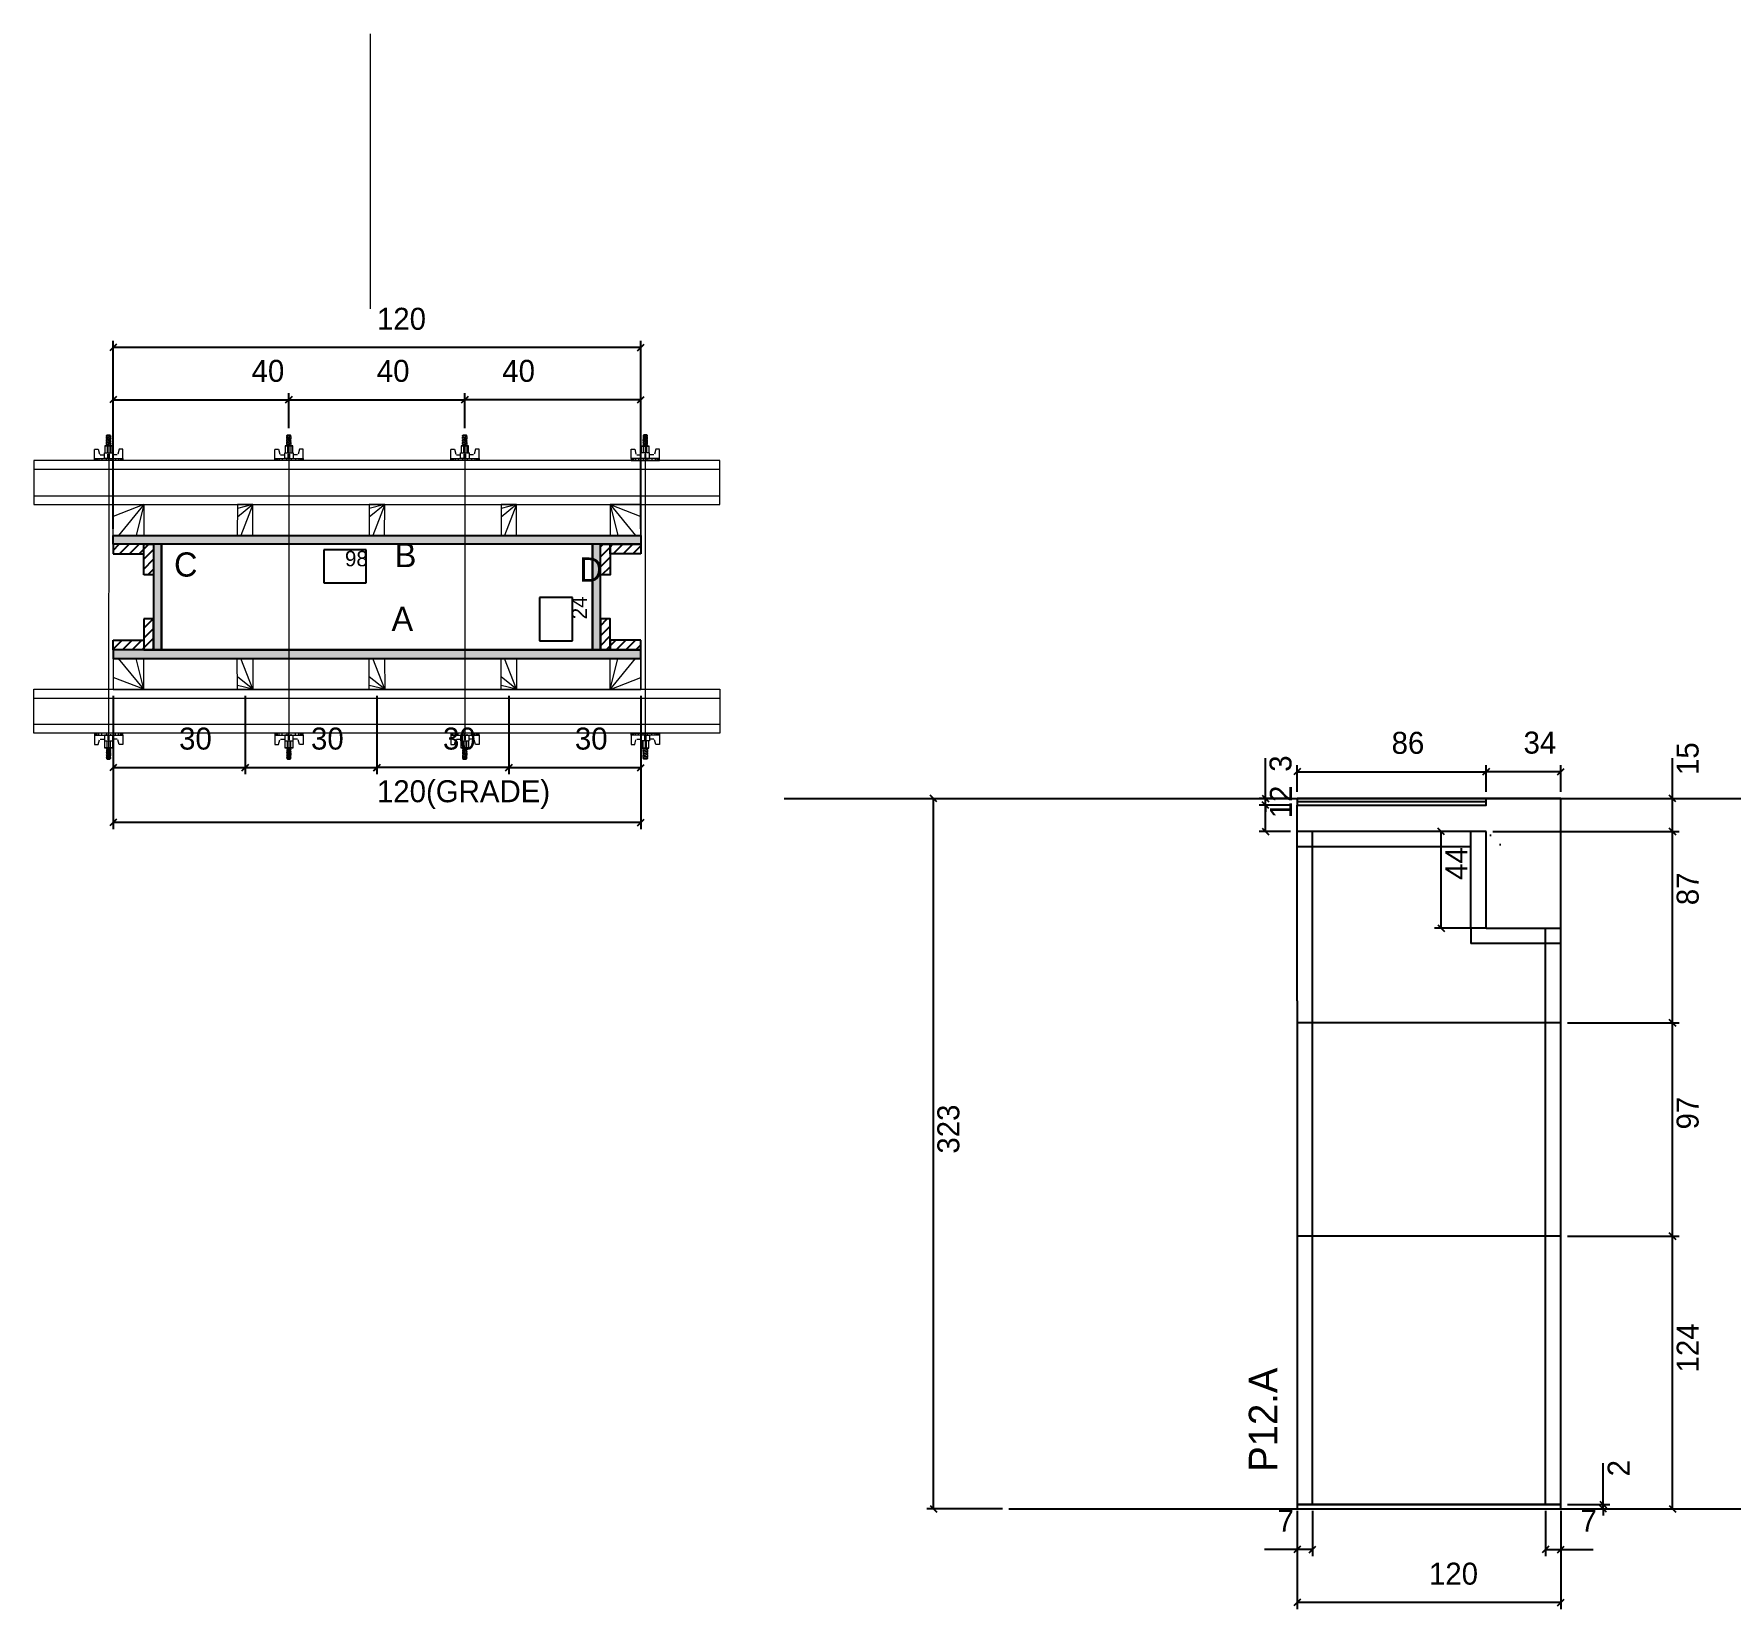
# Model space of a CAD drawing. Header units: metres. Extents: x 1863 to 3279, y 8490 to 9206.
# Drawn here: x 1863 to 2634, y 8490 to 9206 of the extents above; entities that cross this region are included whole.
import ezdxf

# ---------------------------------------------------------------- set-up
doc = ezdxf.new("R2010")
doc.units = ezdxf.units.M
for name, color, linetype in [('CHAPA', 7, 'Continuous'), ('COTA', 7, 'Continuous'), ('Hachura', 7, 'Continuous'), ('Madeira', 7, 'Continuous'), ('NIVEL 2° PAV.', 7, 'Continuous'), ('Nível', 7, 'Continuous'), ('Painéis', 7, 'Continuous'), ('Perfil Metálico', 7, 'Continuous'), ('SARR_2.2x7', 7, 'Continuous'), ('SARR_EDITAR', 7, 'Continuous'), ('SARRAFO', 7, 'Continuous'), ('Texto Seção', 7, 'Continuous'), ('TEXTO_GERAL', 7, 'Continuous')]:
    doc.layers.add(name, color=color, linetype=linetype)

msp = doc.modelspace()

# ---------------------------------------------------------------- hatches: boundary and pattern name
at = {"layer": 'COTA'}
h = msp.add_hatch(dxfattribs=at)
h.set_pattern_fill('AR-CONC')
h.paths.add_polyline_path([(2523.48, 8855.16), (2437.48, 8855.16), (2437.48, 8843.16), (2523.48, 8843.16), (2523.48, 8799.16), (2557.48, 8799.16), (2557.48, 8858.16), (2523.48, 8858.16), (2523.48, 8855.16)])
at = {"layer": 'Hachura'}
h = msp.add_hatch(color=7, dxfattribs=at)
h.dxf.hatch_style = 1
h.paths.add_polyline_path([(1899.04, 8973.82), (1899.04, 8977.82), (2139.04, 8977.82), (2139.04, 8973.82), (1899.04, 8973.82)])
h = msp.add_hatch(color=7, dxfattribs=at)
h.dxf.hatch_style = 1
h.paths.add_polyline_path([(1899.04, 8973.82), (1899.04, 8977.82), (2139.04, 8977.82), (2139.04, 8973.82), (1899.04, 8973.82)])
h = msp.add_hatch(dxfattribs=at)
h.set_pattern_fill('ANSI31')
h.paths.add_polyline_path([(1913.04, 8973.82), (1913.04, 8969.42), (1899.04, 8969.42), (1899.04, 8973.82), (1913.04, 8973.82)])
h = msp.add_hatch(dxfattribs=at)
h.set_pattern_fill('ANSI31')
h.paths.add_polyline_path([(1917.44, 8973.82), (1913.04, 8973.82), (1913.04, 8959.82), (1917.44, 8959.82), (1917.44, 8973.82)])
h = msp.add_hatch(color=7, dxfattribs=at)
h.dxf.hatch_style = 1
h.paths.add_polyline_path([(1921.04, 8973.82), (1917.44, 8973.82), (1917.44, 8925.82), (1921.04, 8925.82), (1921.04, 8973.82)])
h = msp.add_hatch(color=7, dxfattribs=at)
h.dxf.hatch_style = 1
h.paths.add_polyline_path([(1921.04, 8973.82), (1917.44, 8973.82), (1917.44, 8925.82), (1921.04, 8925.82), (1921.04, 8973.82)])
h = msp.add_hatch(color=7, dxfattribs=at)
h.dxf.hatch_style = 1
h.paths.add_polyline_path([(2120.64, 8973.82), (2117.04, 8973.82), (2117.04, 8925.82), (2120.64, 8925.82), (2120.64, 8973.82)])
h = msp.add_hatch(color=7, dxfattribs=at)
h.dxf.hatch_style = 1
h.paths.add_polyline_path([(2120.64, 8973.82), (2117.04, 8973.82), (2117.04, 8925.82), (2120.64, 8925.82), (2120.64, 8973.82)])
h = msp.add_hatch(dxfattribs=at)
h.set_pattern_fill('ANSI31')
h.paths.add_polyline_path([(2125.04, 8973.82), (2120.64, 8973.82), (2120.64, 8959.82), (2125.04, 8959.82), (2125.04, 8973.82)])
h = msp.add_hatch(dxfattribs=at)
h.set_pattern_fill('ANSI31')
h.paths.add_polyline_path([(2125.04, 8973.82), (2125.04, 8969.42), (2139.04, 8969.42), (2139.04, 8973.82), (2125.04, 8973.82)])
h = msp.add_hatch(dxfattribs=at)
h.set_pattern_fill('ANSI31')
h.paths.add_polyline_path([(1917.44, 8925.82), (1913.04, 8925.82), (1913.04, 8939.82), (1917.44, 8939.82), (1917.44, 8925.82)])
h = msp.add_hatch(dxfattribs=at)
h.set_pattern_fill('ANSI31')
h.paths.add_polyline_path([(2125.04, 8925.82), (2120.64, 8925.82), (2120.64, 8939.82), (2125.04, 8939.82), (2125.04, 8925.82)])
h = msp.add_hatch(dxfattribs=at)
h.set_pattern_fill('ANSI31')
h.paths.add_polyline_path([(1913.04, 8925.82), (1913.04, 8930.22), (1899.04, 8930.22), (1899.04, 8925.82), (1913.04, 8925.82)])
h = msp.add_hatch(color=7, dxfattribs=at)
h.dxf.hatch_style = 1
h.paths.add_polyline_path([(1899.04, 8925.82), (1899.04, 8921.82), (2139.04, 8921.82), (2139.04, 8925.82), (1899.04, 8925.82)])
h = msp.add_hatch(color=7, dxfattribs=at)
h.dxf.hatch_style = 1
h.paths.add_polyline_path([(1899.04, 8925.82), (1899.04, 8921.82), (2139.04, 8921.82), (2139.04, 8925.82), (1899.04, 8925.82)])
h = msp.add_hatch(dxfattribs=at)
h.set_pattern_fill('ANSI31')
h.paths.add_polyline_path([(2125.04, 8925.82), (2125.04, 8930.22), (2139.04, 8930.22), (2139.04, 8925.82), (2125.04, 8925.82)])

# ---------------------------------------------------------------- linework, layer by layer
at = {"layer": 'CHAPA', "color": 1, "lineweight": 25}
for points in [[(1899.04, 8973.82), (1899.04, 8977.82), (2139.04, 8977.82), (2139.04, 8973.82)], [(1899.04, 8973.82), (1899.04, 8977.82), (2139.04, 8977.82), (2139.04, 8973.82)], [(1921.04, 8973.82), (1917.44, 8973.82), (1917.44, 8925.82), (1921.04, 8925.82)], [(1921.04, 8973.82), (1917.44, 8973.82), (1917.44, 8925.82), (1921.04, 8925.82)], [(2120.64, 8973.82), (2117.04, 8973.82), (2117.04, 8925.82), (2120.64, 8925.82)], [(2120.64, 8973.82), (2117.04, 8973.82), (2117.04, 8925.82), (2120.64, 8925.82)], [(1899.04, 8925.82), (1899.04, 8921.82), (2139.04, 8921.82), (2139.04, 8925.82)], [(1899.04, 8925.82), (1899.04, 8921.82), (2139.04, 8921.82), (2139.04, 8925.82)]]:
    msp.add_lwpolyline(points, close=True, dxfattribs=at)
at = {"layer": 'COTA', "color": 0, "lineweight": 25}
for p, q in [((1900.54, 9064.73), (1897.54, 9061.73)), ((2137.54, 9061.73), (2140.54, 9064.73)), ((1900.54, 9041.05), (1897.54, 9038.05)), ((1977.47, 9038.05), (1980.47, 9041.05)), ((1980.47, 9041.05), (1977.47, 9038.05)), ((2060.47, 9041.05), (2057.47, 9038.05)), ((2057.47, 9038.05), (2060.47, 9041.05)), ((2137.54, 9038.05), (2140.54, 9041.05)), ((1900.56, 8873.7), (1897.56, 8870.7)), ((1957.56, 8870.7), (1960.56, 8873.7)), ((1960.56, 8873.7), (1957.56, 8870.7)), ((2017.53, 8870.7), (2020.53, 8873.7)), ((2020.56, 8873.7), (2017.56, 8870.7)), ((2080.56, 8873.7), (2077.56, 8870.7)), ((2077.56, 8870.7), (2080.56, 8873.7)), ((2137.56, 8870.7), (2140.56, 8873.7)), ((2438.98, 8871.87), (2435.98, 8868.87)), ((2524.98, 8871.87), (2521.98, 8868.87)), ((2521.98, 8868.87), (2524.98, 8871.87)), ((2555.98, 8868.87), (2558.98, 8871.87)), ((2421.68, 8859.66), (2424.68, 8856.66)), ((2424.68, 8853.66), (2421.68, 8856.66)), ((2424.68, 8853.66), (2421.68, 8856.66)), ((2609.7, 8856.66), (2606.7, 8859.66)), ((1900.54, 8848.76), (1897.54, 8845.76)), ((2137.54, 8845.76), (2140.54, 8848.76)), ((2421.68, 8844.66), (2424.68, 8841.66)), ((2504.53, 8841.66), (2501.53, 8844.66)), ((2609.7, 8841.66), (2606.7, 8844.66)), ((2606.7, 8844.66), (2609.7, 8841.66)), ((2501.53, 8800.66), (2504.53, 8797.66)), ((2609.7, 8754.66), (2606.7, 8757.66)), ((2606.7, 8757.66), (2609.7, 8754.66)), ((2609.7, 8657.66), (2606.7, 8660.66)), ((2606.7, 8660.66), (2609.7, 8657.66)), ((2575.24, 8538.66), (2578.24, 8535.66)), ((2578.24, 8533.66), (2575.24, 8536.66)), ((2606.7, 8536.66), (2609.7, 8533.66)), ((2438.98, 8518.15), (2435.98, 8515.15)), ((2442.98, 8515.15), (2445.98, 8518.15)), ((2551.98, 8518.15), (2548.98, 8515.15)), ((2555.98, 8515.15), (2558.98, 8518.15)), ((2438.98, 8494.05), (2435.98, 8491.05)), ((2555.98, 8491.05), (2558.98, 8494.05))]:
    msp.add_line(p, q, dxfattribs=at)
at = {"layer": 'COTA', "color": 241, "lineweight": 25}
for p, q in [((1899.04, 8980.82), (1899.04, 9066.23)), ((2139.04, 8980.82), (2139.04, 9066.23)), ((2139.04, 9063.23), (1899.04, 9063.23)), ((1899.04, 9014.82), (1899.04, 9042.55)), ((1978.97, 9026.62), (1978.97, 9042.55)), ((1978.97, 9026.62), (1978.97, 9042.55)), ((2058.97, 9026.62), (2058.97, 9042.55)), ((2058.97, 9026.62), (2058.97, 9042.55)), ((2139.04, 9014.82), (2139.04, 9042.55)), ((1899.04, 9039.55), (1978.97, 9039.55)), ((1978.97, 9039.55), (2058.97, 9039.55)), ((2139.04, 9039.55), (2058.97, 9039.55)), ((1899.04, 8904.82), (1899.04, 8844.26)), ((1899.06, 8904.81), (1899.06, 8869.2)), ((1959.06, 8904.81), (1959.06, 8869.2)), ((1959.06, 8904.81), (1959.06, 8869.2)), ((2019.03, 8904.81), (2019.03, 8869.2)), ((2019.06, 8904.81), (2019.06, 8869.2)), ((2079.06, 8904.81), (2079.06, 8869.2)), ((2079.06, 8904.81), (2079.06, 8869.2)), ((2139.04, 8904.82), (2139.04, 8844.26)), ((2139.06, 8904.81), (2139.06, 8869.2)), ((1899.06, 8872.2), (1959.06, 8872.2)), ((1959.06, 8872.2), (2019.03, 8872.2)), ((2079.06, 8872.2), (2019.06, 8872.2)), ((2079.06, 8872.2), (2139.06, 8872.2)), ((2557.48, 8858.16), (2523.48, 8858.16)), ((2557.48, 8799.16), (2557.48, 8858.16)), ((2437.48, 8843.16), (2437.48, 8855.16)), ((2139.04, 8847.26), (1899.04, 8847.26))]:
    msp.add_line(p, q, dxfattribs=at)
at = {"layer": 'COTA', "color": 180, "lineweight": 25}
for p, q in [((2014.16, 8971.28), (1994.82, 8971.28)), ((1994.82, 8971.28), (1994.82, 8956.28)), ((2014.16, 8956.28), (2014.16, 8971.28)), ((1994.82, 8956.28), (2014.16, 8956.28)), ((2108.04, 8949.51), (2093.04, 8949.51)), ((2093.04, 8949.51), (2093.04, 8929.84)), ((2108.04, 8929.84), (2108.04, 8949.51)), ((2093.04, 8929.84), (2108.04, 8929.84))]:
    msp.add_line(p, q, dxfattribs=at)
at = {"layer": 'COTA', "color": 4, "lineweight": 25}
for p, q in [((2423.18, 8858.16), (2423.18, 8876.49)), ((2437.48, 8861.16), (2437.48, 8873.37)), ((2523.48, 8861.16), (2523.48, 8873.37)), ((2523.48, 8861.16), (2523.48, 8873.37)), ((2557.48, 8861.16), (2557.48, 8873.37)), ((2608.2, 8858.16), (2608.2, 8876.53)), ((2437.48, 8870.37), (2523.48, 8870.37)), ((2557.48, 8870.37), (2523.48, 8870.37)), ((2434.48, 8858.16), (2420.18, 8858.16)), ((2423.18, 8855.16), (2423.18, 8858.16)), ((2560.48, 8858.16), (2611.2, 8858.16)), ((2608.2, 8843.16), (2608.2, 8858.16)), ((2434.48, 8855.16), (2420.18, 8855.16)), ((2434.48, 8855.16), (2420.18, 8855.16)), ((2423.18, 8843.16), (2423.18, 8855.16)), ((2423.18, 8855.16), (2423.18, 8852.16)), ((2434.48, 8843.16), (2420.18, 8843.16)), ((2520.48, 8843.16), (2500.03, 8843.16)), ((2503.03, 8799.16), (2503.03, 8843.16)), ((2526.48, 8843.16), (2611.2, 8843.16)), ((2526.48, 8843.16), (2611.2, 8843.16)), ((2608.2, 8756.16), (2608.2, 8843.16)), ((2520.48, 8799.16), (2500.03, 8799.16)), ((2560.48, 8756.16), (2611.2, 8756.16)), ((2560.48, 8756.16), (2611.2, 8756.16)), ((2608.2, 8659.16), (2608.2, 8756.16)), ((2560.48, 8659.16), (2611.2, 8659.16)), ((2560.48, 8659.16), (2611.2, 8659.16)), ((2608.2, 8535.16), (2608.2, 8659.16)), ((2576.74, 8537.16), (2576.74, 8555.96)), ((2437.48, 8534.16), (2437.48, 8489.55)), ((2437.48, 8532.16), (2437.48, 8513.65)), ((2444.48, 8534.16), (2444.48, 8513.65)), ((2550.48, 8534.16), (2550.48, 8513.65)), ((2557.48, 8534.16), (2557.48, 8489.55)), ((2557.48, 8532.16), (2557.48, 8513.65)), ((2560.48, 8537.16), (2579.74, 8537.16)), ((2560.48, 8535.16), (2579.74, 8535.16)), ((2560.48, 8535.16), (2611.2, 8535.16)), ((2576.74, 8535.16), (2576.74, 8537.16)), ((2576.74, 8535.16), (2576.74, 8532.16)), ((2437.48, 8516.65), (2422.75, 8516.65)), ((2444.48, 8516.65), (2437.48, 8516.65)), ((2550.48, 8516.65), (2557.48, 8516.65)), ((2557.48, 8516.65), (2572.21, 8516.65)), ((2557.48, 8492.55), (2437.48, 8492.55))]:
    msp.add_line(p, q, dxfattribs=at)
at = {"layer": 'Hachura', "color": 0, "lineweight": 9}
for p, q in [((1898.72, 9018.53), (1895.36, 9018.53)), ((1895.36, 9018.53), (1895.36, 9015.31)), ((1898.72, 9018.46), (1895.36, 9018.46)), ((1898.04, 9021.58), (1895.9, 9022.65)), ((1898.04, 9020.42), (1895.9, 9021.49)), ((1898.04, 9019.26), (1895.9, 9020.33)), ((1897.17, 9018.53), (1895.9, 9019.17)), ((1895.94, 9022.89), (1898.1, 9021.81)), ((1895.94, 9021.73), (1898.1, 9020.65)), ((1895.94, 9020.57), (1898.1, 9019.48)), ((1896.01, 9023.3), (1896.33, 9023.62)), ((1896.01, 9022.98), (1896.01, 9023.3)), ((1897.94, 9023.3), (1896.01, 9023.3)), ((1896.01, 9022.98), (1897.94, 9022.01)), ((1896.01, 9022.98), (1897.94, 9022.01)), ((1896.01, 9021.82), (1896.01, 9022.47)), ((1897.94, 9021.5), (1896.01, 9022.47)), ((1896.01, 9021.82), (1897.94, 9020.85)), ((1896.01, 9020.66), (1896.01, 9021.3)), ((1897.94, 9020.34), (1896.01, 9021.3)), ((1896.01, 9021.09), (1896.01, 9021.3)), ((1896.01, 9020.66), (1897.94, 9019.69)), ((1896.01, 9019.5), (1896.01, 9020.14)), ((1897.94, 9019.18), (1896.01, 9020.14)), ((1896.01, 9019.5), (1897.94, 9018.53)), ((1896.91, 9018.53), (1896.01, 9018.98)), ((1896.01, 9018.53), (1896.01, 9018.98)), ((1896.33, 9023.62), (1897.62, 9023.62)), ((1896.4, 9018.53), (1896.4, 9015.31)), ((1897.94, 9022.66), (1896.65, 9023.3)), ((1898.04, 9022.74), (1896.91, 9023.3)), ((1897.43, 9023.3), (1898.1, 9022.97)), ((1897.94, 9023.3), (1897.62, 9023.62)), ((1897.69, 9023.3), (1897.94, 9023.18)), ((1897.94, 9022.66), (1897.94, 9022.01)), ((1897.94, 9020.85), (1897.94, 9021.5)), ((1897.94, 9020.13), (1897.94, 9020.34)), ((1897.94, 9020.13), (1897.94, 9019.69)), ((1897.94, 9019.18), (1897.94, 9018.53)), ((1897.94, 9018.53), (1897.94, 9015.31)), ((1898.72, 9015.31), (1898.72, 9018.53)), ((1980.72, 9018.53), (1977.36, 9018.53)), ((1977.36, 9018.53), (1977.36, 9015.31)), ((1980.72, 9018.46), (1977.36, 9018.46)), ((1980.04, 9021.58), (1977.9, 9022.65)), ((1980.04, 9020.42), (1977.9, 9021.49)), ((1980.04, 9019.26), (1977.9, 9020.33)), ((1979.17, 9018.53), (1977.9, 9019.17)), ((1977.94, 9022.89), (1980.1, 9021.81)), ((1977.94, 9021.73), (1980.1, 9020.65)), ((1977.94, 9020.57), (1980.1, 9019.48)), ((1978.01, 9023.3), (1978.33, 9023.62)), ((1978.01, 9022.98), (1978.01, 9023.3)), ((1979.94, 9023.3), (1978.01, 9023.3)), ((1978.01, 9022.98), (1979.94, 9022.01)), ((1978.01, 9022.98), (1979.94, 9022.01)), ((1978.01, 9021.82), (1978.01, 9022.47)), ((1979.94, 9021.5), (1978.01, 9022.47)), ((1978.01, 9021.82), (1979.94, 9020.85)), ((1978.01, 9020.66), (1978.01, 9021.3)), ((1979.94, 9020.34), (1978.01, 9021.3)), ((1978.01, 9021.09), (1978.01, 9021.3)), ((1978.01, 9020.66), (1979.94, 9019.69)), ((1978.01, 9019.5), (1978.01, 9020.14)), ((1979.94, 9019.18), (1978.01, 9020.14)), ((1978.01, 9019.5), (1979.94, 9018.53)), ((1978.91, 9018.53), (1978.01, 9018.98)), ((1978.01, 9018.53), (1978.01, 9018.98)), ((1978.33, 9023.62), (1979.62, 9023.62)), ((1978.4, 9018.53), (1978.4, 9015.31)), ((1979.94, 9022.66), (1978.65, 9023.3)), ((1980.04, 9022.74), (1978.91, 9023.3)), ((1979.43, 9023.3), (1980.1, 9022.97)), ((1979.94, 9023.3), (1979.62, 9023.62)), ((1979.69, 9023.3), (1979.94, 9023.18)), ((1979.94, 9022.66), (1979.94, 9022.01)), ((1979.94, 9020.85), (1979.94, 9021.5)), ((1979.94, 9020.13), (1979.94, 9020.34)), ((1979.94, 9020.13), (1979.94, 9019.69)), ((1979.94, 9019.18), (1979.94, 9018.53)), ((1979.94, 9018.53), (1979.94, 9015.31)), ((1980.72, 9015.31), (1980.72, 9018.53)), ((2060.72, 9018.53), (2057.36, 9018.53)), ((2057.36, 9018.53), (2057.36, 9015.31)), ((2060.72, 9018.46), (2057.36, 9018.46)), ((2060.04, 9021.58), (2057.9, 9022.65)), ((2060.04, 9020.42), (2057.9, 9021.49)), ((2060.04, 9019.26), (2057.9, 9020.33)), ((2059.17, 9018.53), (2057.9, 9019.17)), ((2057.94, 9022.89), (2060.1, 9021.81)), ((2057.94, 9021.73), (2060.1, 9020.65)), ((2057.94, 9020.57), (2060.1, 9019.48)), ((2058.01, 9023.3), (2058.33, 9023.62)), ((2058.01, 9022.98), (2058.01, 9023.3)), ((2059.94, 9023.3), (2058.01, 9023.3)), ((2058.01, 9022.98), (2059.94, 9022.01)), ((2058.01, 9022.98), (2059.94, 9022.01)), ((2058.01, 9021.82), (2058.01, 9022.47)), ((2059.94, 9021.5), (2058.01, 9022.47)), ((2058.01, 9021.82), (2059.94, 9020.85)), ((2058.01, 9020.66), (2058.01, 9021.3)), ((2059.94, 9020.34), (2058.01, 9021.3)), ((2058.01, 9021.09), (2058.01, 9021.3)), ((2058.01, 9020.66), (2059.94, 9019.69)), ((2058.01, 9019.5), (2058.01, 9020.14)), ((2059.94, 9019.18), (2058.01, 9020.14)), ((2058.01, 9019.5), (2059.94, 9018.53)), ((2058.91, 9018.53), (2058.01, 9018.98)), ((2058.01, 9018.53), (2058.01, 9018.98)), ((2058.33, 9023.62), (2059.62, 9023.62)), ((2058.4, 9018.53), (2058.4, 9015.31)), ((2059.94, 9022.66), (2058.65, 9023.3)), ((2060.04, 9022.74), (2058.91, 9023.3)), ((2059.43, 9023.3), (2060.1, 9022.97)), ((2059.94, 9023.3), (2059.62, 9023.62)), ((2059.69, 9023.3), (2059.94, 9023.18)), ((2059.94, 9022.66), (2059.94, 9022.01)), ((2059.94, 9020.85), (2059.94, 9021.5)), ((2059.94, 9020.13), (2059.94, 9020.34)), ((2059.94, 9020.13), (2059.94, 9019.69)), ((2059.94, 9019.18), (2059.94, 9018.53)), ((2059.94, 9018.53), (2059.94, 9015.31)), ((2060.72, 9015.31), (2060.72, 9018.53)), ((2139.37, 9018.53), (2142.72, 9018.53)), ((2139.37, 9015.31), (2139.37, 9018.53)), ((2139.37, 9018.46), (2142.72, 9018.46)), ((2140.66, 9023.3), (2139.98, 9022.97)), ((2142.15, 9022.89), (2139.98, 9021.81)), ((2142.15, 9021.73), (2139.98, 9020.65)), ((2142.15, 9020.57), (2139.98, 9019.48)), ((2140.04, 9022.74), (2141.17, 9023.3)), ((2140.04, 9021.58), (2142.18, 9022.65)), ((2140.04, 9020.42), (2142.18, 9021.49)), ((2140.04, 9019.26), (2142.18, 9020.33)), ((2140.14, 9023.3), (2140.47, 9023.62)), ((2140.4, 9023.3), (2140.14, 9023.18)), ((2140.14, 9022.66), (2141.43, 9023.3)), ((2140.14, 9023.3), (2142.08, 9023.3)), ((2142.08, 9022.98), (2140.14, 9022.01)), ((2142.08, 9022.98), (2140.14, 9022.01)), ((2140.14, 9022.66), (2140.14, 9022.01)), ((2140.14, 9021.5), (2142.08, 9022.47)), ((2142.08, 9021.82), (2140.14, 9020.85)), ((2140.14, 9020.85), (2140.14, 9021.5)), ((2140.14, 9020.34), (2142.08, 9021.3)), ((2142.08, 9020.66), (2140.14, 9019.69)), ((2140.14, 9020.13), (2140.14, 9020.34)), ((2140.14, 9019.18), (2142.08, 9020.14)), ((2140.14, 9020.13), (2140.14, 9019.69)), ((2142.08, 9019.5), (2140.14, 9018.53)), ((2140.14, 9019.18), (2140.14, 9018.53)), ((2140.14, 9018.53), (2140.14, 9015.31)), ((2141.76, 9023.62), (2140.47, 9023.62)), ((2140.92, 9018.53), (2142.18, 9019.17)), ((2141.17, 9018.53), (2142.08, 9018.98)), ((2141.69, 9018.53), (2141.69, 9015.31)), ((2142.08, 9023.3), (2141.76, 9023.62)), ((2142.08, 9022.98), (2142.08, 9023.3)), ((2142.08, 9021.82), (2142.08, 9022.47)), ((2142.08, 9020.66), (2142.08, 9021.3)), ((2142.08, 9021.09), (2142.08, 9021.3)), ((2142.08, 9019.5), (2142.08, 9020.14)), ((2142.08, 9018.53), (2142.08, 9018.98)), ((2142.72, 9018.53), (2142.72, 9015.31)), ((1890.59, 9016.98), (1892.27, 9016.98)), ((1890.59, 9011.82), (1890.59, 9016.96)), ((1890.59, 9012.73), (1903.49, 9012.73)), ((1890.59, 9012.73), (1895.75, 9012.73)), ((1903.49, 9011.82), (1890.59, 9011.82)), ((1890.73, 9012.75), (1890.73, 9011.82)), ((1890.94, 9012.75), (1890.94, 9011.82)), ((1891.28, 9012.75), (1891.28, 9011.82)), ((1891.74, 9012.75), (1891.74, 9011.82)), ((1892.27, 9016.98), (1892.85, 9014.77)), ((1892.59, 9012.75), (1892.59, 9011.82)), ((1893.16, 9014.53), (1895.11, 9014.53)), ((1894, 9012.75), (1894, 9011.82)), ((1902.54, 9011.82), (1894.72, 9011.82)), ((1895.11, 9015.31), (1898.97, 9015.31)), ((1895.11, 9012.73), (1895.11, 9015.31)), ((1897.04, 9012.73), (1895.11, 9012.73)), ((1895.75, 9012.73), (1896.4, 9012.73)), ((1896.08, 9012.41), (1896.08, 9012.62)), ((1896.08, 9011.97), (1896.08, 9012.41)), ((1896.73, 9012.73), (1896.73, 9014.73)), ((1897.03, 9012.73), (1897.03, 9011.82)), ((1897.24, 9014.73), (1897.24, 9012.73)), ((1898.02, 9012.6), (1898.02, 9012.17)), ((1898.97, 9015.31), (1898.72, 9015.31)), ((1898.97, 9015.31), (1898.72, 9015.31)), ((1898.97, 9015.31), (1898.97, 9012.73)), ((1900.92, 9014.53), (1898.97, 9014.53)), ((1900.07, 9012.75), (1900.07, 9011.82)), ((1901.81, 9016.98), (1901.23, 9014.77)), ((1901.5, 9012.75), (1901.5, 9011.82)), ((1903.49, 9016.98), (1901.81, 9016.98)), ((1902.34, 9012.75), (1902.34, 9011.82)), ((1902.8, 9012.75), (1902.8, 9011.82)), ((1903.14, 9012.75), (1903.14, 9011.82)), ((1903.35, 9012.75), (1903.35, 9011.82)), ((1903.49, 9012.73), (1903.49, 9016.98)), ((1903.49, 9012.73), (1903.49, 9011.82)), ((1972.59, 9016.98), (1974.27, 9016.98)), ((1972.59, 9011.82), (1972.59, 9016.96)), ((1972.59, 9012.73), (1985.49, 9012.73)), ((1972.59, 9012.73), (1977.75, 9012.73)), ((1985.49, 9011.82), (1972.59, 9011.82)), ((1972.73, 9012.75), (1972.73, 9011.82)), ((1972.94, 9012.75), (1972.94, 9011.82)), ((1973.28, 9012.75), (1973.28, 9011.82)), ((1973.74, 9012.75), (1973.74, 9011.82)), ((1974.27, 9016.98), (1974.85, 9014.77)), ((1974.59, 9012.75), (1974.59, 9011.82)), ((1975.16, 9014.53), (1977.11, 9014.53)), ((1976, 9012.75), (1976, 9011.82)), ((1984.54, 9011.82), (1976.72, 9011.82)), ((1977.11, 9015.31), (1980.98, 9015.31)), ((1977.11, 9012.73), (1977.11, 9015.31)), ((1979.04, 9012.73), (1977.11, 9012.73)), ((1977.75, 9012.73), (1978.4, 9012.73)), ((1978.08, 9012.41), (1978.08, 9012.62)), ((1978.08, 9011.97), (1978.08, 9012.41)), ((1978.73, 9012.73), (1978.73, 9014.73)), ((1979.03, 9012.73), (1979.03, 9011.82)), ((1979.24, 9014.73), (1979.24, 9012.73)), ((1980.02, 9012.6), (1980.02, 9012.17)), ((1980.98, 9015.31), (1980.72, 9015.31)), ((1980.98, 9015.31), (1980.72, 9015.31)), ((1982.92, 9014.53), (1980.97, 9014.53)), ((1980.98, 9015.31), (1980.98, 9012.73)), ((1982.07, 9012.75), (1982.07, 9011.82)), ((1983.81, 9016.98), (1983.23, 9014.77)), ((1983.5, 9012.75), (1983.5, 9011.82)), ((1985.49, 9016.98), (1983.81, 9016.98)), ((1984.34, 9012.75), (1984.34, 9011.82)), ((1984.8, 9012.75), (1984.8, 9011.82)), ((1985.14, 9012.75), (1985.14, 9011.82)), ((1985.35, 9012.75), (1985.35, 9011.82)), ((1985.49, 9012.73), (1985.49, 9016.98)), ((1985.49, 9012.73), (1985.49, 9011.82)), ((2052.59, 9016.98), (2054.27, 9016.98)), ((2052.59, 9011.82), (2052.59, 9016.96)), ((2052.59, 9012.73), (2065.49, 9012.73)), ((2052.59, 9012.73), (2057.75, 9012.73)), ((2065.49, 9011.82), (2052.59, 9011.82)), ((2052.73, 9012.75), (2052.73, 9011.82)), ((2052.94, 9012.75), (2052.94, 9011.82)), ((2053.28, 9012.75), (2053.28, 9011.82)), ((2053.74, 9012.75), (2053.74, 9011.82)), ((2054.27, 9016.98), (2054.85, 9014.77)), ((2054.59, 9012.75), (2054.59, 9011.82)), ((2055.16, 9014.53), (2057.11, 9014.53)), ((2056, 9012.75), (2056, 9011.82)), ((2064.54, 9011.82), (2056.72, 9011.82)), ((2057.11, 9015.31), (2060.98, 9015.31)), ((2057.11, 9012.73), (2057.11, 9015.31)), ((2059.04, 9012.73), (2057.11, 9012.73)), ((2057.75, 9012.73), (2058.4, 9012.73)), ((2058.08, 9012.41), (2058.08, 9012.62)), ((2058.08, 9011.97), (2058.08, 9012.41)), ((2058.73, 9012.73), (2058.73, 9014.73)), ((2059.03, 9012.73), (2059.03, 9011.82)), ((2059.24, 9014.73), (2059.24, 9012.73)), ((2060.02, 9012.6), (2060.02, 9012.17)), ((2060.98, 9015.31), (2060.72, 9015.31)), ((2060.98, 9015.31), (2060.72, 9015.31)), ((2062.92, 9014.53), (2060.97, 9014.53)), ((2060.98, 9015.31), (2060.98, 9012.73)), ((2062.07, 9012.75), (2062.07, 9011.82)), ((2063.81, 9016.98), (2063.23, 9014.77)), ((2063.5, 9012.75), (2063.5, 9011.82)), ((2065.49, 9016.98), (2063.81, 9016.98)), ((2064.34, 9012.75), (2064.34, 9011.82)), ((2064.8, 9012.75), (2064.8, 9011.82)), ((2065.14, 9012.75), (2065.14, 9011.82)), ((2065.35, 9012.75), (2065.35, 9011.82)), ((2065.49, 9012.73), (2065.49, 9016.98)), ((2065.49, 9012.73), (2065.49, 9011.82)), ((2134.59, 9012.73), (2134.59, 9016.98)), ((2134.59, 9016.98), (2136.27, 9016.98)), ((2147.49, 9012.73), (2134.59, 9012.73)), ((2134.59, 9012.73), (2134.59, 9011.82)), ((2134.59, 9011.82), (2147.49, 9011.82)), ((2134.73, 9012.75), (2134.73, 9011.82)), ((2134.94, 9012.75), (2134.94, 9011.82)), ((2135.28, 9012.75), (2135.28, 9011.82)), ((2135.55, 9011.82), (2143.36, 9011.82)), ((2135.74, 9012.75), (2135.74, 9011.82)), ((2136.27, 9016.98), (2136.85, 9014.77)), ((2136.59, 9012.75), (2136.59, 9011.82)), ((2137.17, 9014.53), (2139.11, 9014.53)), ((2138.02, 9012.75), (2138.02, 9011.82)), ((2142.98, 9015.31), (2139.11, 9015.31)), ((2139.11, 9015.31), (2139.11, 9012.73)), ((2139.11, 9015.31), (2139.37, 9015.31)), ((2139.11, 9015.31), (2139.37, 9015.31)), ((2140.07, 9012.6), (2140.07, 9012.17)), ((2140.84, 9014.73), (2140.84, 9012.73)), ((2141.04, 9012.73), (2142.98, 9012.73)), ((2141.05, 9012.73), (2141.05, 9011.82)), ((2141.36, 9012.73), (2141.36, 9014.73)), ((2142.33, 9012.73), (2141.69, 9012.73)), ((2142, 9012.41), (2142, 9012.62)), ((2142, 9011.97), (2142, 9012.41)), ((2147.49, 9012.73), (2142.33, 9012.73)), ((2142.98, 9012.73), (2142.98, 9015.31)), ((2144.92, 9014.53), (2142.98, 9014.53)), ((2144.08, 9012.75), (2144.08, 9011.82)), ((2145.82, 9016.98), (2145.23, 9014.77)), ((2145.5, 9012.75), (2145.5, 9011.82)), ((2147.49, 9016.98), (2145.82, 9016.98)), ((2146.34, 9012.75), (2146.34, 9011.82)), ((2146.8, 9012.75), (2146.8, 9011.82)), ((2147.14, 9012.75), (2147.14, 9011.82)), ((2147.35, 9012.75), (2147.35, 9011.82)), ((2147.49, 9011.82), (2147.49, 9016.96)), ((1903.49, 8887.82), (1890.59, 8887.82)), ((1890.59, 8887.82), (1890.59, 8882.69)), ((1890.59, 8886.92), (1903.49, 8886.92)), ((1890.59, 8886.92), (1895.75, 8886.92)), ((1890.73, 8886.9), (1890.73, 8887.83)), ((1890.94, 8886.9), (1890.94, 8887.83)), ((1891.28, 8886.9), (1891.28, 8887.83)), ((1891.74, 8886.9), (1891.74, 8887.83)), ((1892.59, 8886.9), (1892.59, 8887.83)), ((1894, 8886.9), (1894, 8887.83)), ((1902.54, 8887.82), (1894.72, 8887.82)), ((1897.04, 8886.92), (1895.11, 8886.92)), ((1895.11, 8886.92), (1895.11, 8884.34)), ((1895.75, 8886.92), (1896.4, 8886.92)), ((1896.08, 8887.67), (1896.08, 8887.24)), ((1896.08, 8887.24), (1896.08, 8887.03)), ((1896.73, 8886.92), (1896.73, 8884.92)), ((1897.04, 8886.92), (1897.04, 8887.82)), ((1897.24, 8884.92), (1897.24, 8886.92)), ((1898.02, 8887.05), (1898.02, 8887.48)), ((1898.98, 8884.34), (1898.98, 8886.92)), ((1900.07, 8886.9), (1900.07, 8887.82)), ((1901.5, 8886.9), (1901.5, 8887.83)), ((1902.34, 8886.9), (1902.34, 8887.83)), ((1902.8, 8886.9), (1902.8, 8887.83)), ((1903.14, 8886.9), (1903.14, 8887.83)), ((1903.35, 8886.9), (1903.35, 8887.83)), ((1903.49, 8886.92), (1903.49, 8887.82)), ((1903.49, 8886.92), (1903.49, 8882.67)), ((1972.59, 8886.92), (1985.49, 8886.92)), ((1972.59, 8886.92), (1977.75, 8886.92)), ((1985.49, 8887.82), (1972.6, 8887.82)), ((1972.6, 8887.82), (1972.6, 8882.69)), ((1972.73, 8886.9), (1972.73, 8887.83)), ((1972.94, 8886.9), (1972.94, 8887.83)), ((1973.28, 8886.9), (1973.28, 8887.83)), ((1973.74, 8886.9), (1973.74, 8887.83)), ((1974.59, 8886.9), (1974.59, 8887.83)), ((1976, 8886.9), (1976, 8887.83)), ((1984.54, 8887.82), (1976.72, 8887.82)), ((1979.04, 8886.92), (1977.11, 8886.92)), ((1977.11, 8886.92), (1977.11, 8884.34)), ((1977.75, 8886.92), (1978.4, 8886.92)), ((1978.08, 8887.67), (1978.08, 8887.24)), ((1978.08, 8887.24), (1978.08, 8887.03)), ((1978.73, 8886.92), (1978.73, 8884.92)), ((1979.04, 8886.92), (1979.04, 8887.82)), ((1979.24, 8884.92), (1979.24, 8886.92)), ((1980.02, 8887.05), (1980.02, 8887.48)), ((1980.98, 8884.34), (1980.98, 8886.92)), ((1982.07, 8886.9), (1982.07, 8887.82)), ((1983.5, 8886.9), (1983.5, 8887.83)), ((1984.34, 8886.9), (1984.34, 8887.83)), ((1984.81, 8886.9), (1984.81, 8887.83)), ((1985.14, 8886.9), (1985.14, 8887.83)), ((1985.35, 8886.9), (1985.35, 8887.83)), ((1985.49, 8886.92), (1985.49, 8887.82)), ((1985.49, 8886.92), (1985.49, 8882.67)), ((2052.59, 8886.92), (2065.49, 8886.92)), ((2052.59, 8886.92), (2057.75, 8886.92)), ((2065.49, 8887.82), (2052.6, 8887.82)), ((2052.6, 8887.82), (2052.6, 8882.69)), ((2052.73, 8886.9), (2052.73, 8887.83)), ((2052.94, 8886.9), (2052.94, 8887.83)), ((2053.28, 8886.9), (2053.28, 8887.83)), ((2053.74, 8886.9), (2053.74, 8887.83)), ((2054.59, 8886.9), (2054.59, 8887.83)), ((2056, 8886.9), (2056, 8887.83)), ((2064.54, 8887.82), (2056.72, 8887.82)), ((2059.04, 8886.92), (2057.11, 8886.92)), ((2057.11, 8886.92), (2057.11, 8884.34)), ((2057.75, 8886.92), (2058.4, 8886.92)), ((2058.08, 8887.67), (2058.08, 8887.24)), ((2058.08, 8887.24), (2058.08, 8887.03)), ((2058.73, 8886.92), (2058.73, 8884.92)), ((2059.04, 8886.92), (2059.04, 8887.82)), ((2059.24, 8884.92), (2059.24, 8886.92)), ((2060.02, 8887.05), (2060.02, 8887.48)), ((2060.98, 8884.34), (2060.98, 8886.92)), ((2062.07, 8886.9), (2062.07, 8887.82)), ((2063.5, 8886.9), (2063.5, 8887.83)), ((2064.34, 8886.9), (2064.34, 8887.83)), ((2064.81, 8886.9), (2064.81, 8887.83)), ((2065.14, 8886.9), (2065.14, 8887.83)), ((2065.35, 8886.9), (2065.35, 8887.83)), ((2065.49, 8886.92), (2065.49, 8887.82)), ((2065.49, 8886.92), (2065.49, 8882.67)), ((2134.59, 8887.82), (2147.49, 8887.82)), ((2134.59, 8886.92), (2134.59, 8887.82)), ((2147.49, 8886.92), (2134.59, 8886.92)), ((2134.59, 8886.92), (2134.59, 8882.67)), ((2134.73, 8886.9), (2134.73, 8887.83)), ((2134.94, 8886.9), (2134.94, 8887.83)), ((2135.28, 8886.9), (2135.28, 8887.83)), ((2135.55, 8887.82), (2143.36, 8887.82)), ((2135.74, 8886.9), (2135.74, 8887.83)), ((2136.59, 8886.9), (2136.59, 8887.83)), ((2138.02, 8886.9), (2138.02, 8887.82)), ((2139.11, 8884.34), (2139.11, 8886.92)), ((2140.07, 8887.05), (2140.07, 8887.48)), ((2140.84, 8884.92), (2140.84, 8886.92)), ((2141.04, 8886.92), (2142.98, 8886.92)), ((2141.05, 8886.92), (2141.05, 8887.82)), ((2141.36, 8886.92), (2141.36, 8884.92)), ((2142.33, 8886.92), (2141.69, 8886.92)), ((2142, 8887.67), (2142, 8887.24)), ((2142, 8887.24), (2142, 8887.03)), ((2147.49, 8886.92), (2142.33, 8886.92)), ((2142.98, 8886.92), (2142.98, 8884.34)), ((2144.08, 8886.9), (2144.08, 8887.83)), ((2145.5, 8886.9), (2145.5, 8887.83)), ((2146.34, 8886.9), (2146.34, 8887.83)), ((2146.8, 8886.9), (2146.8, 8887.83)), ((2147.14, 8886.9), (2147.14, 8887.83)), ((2147.35, 8886.9), (2147.35, 8887.83)), ((2147.49, 8887.82), (2147.49, 8882.69)), ((1890.59, 8882.67), (1892.27, 8882.67)), ((1892.27, 8882.67), (1892.85, 8884.88)), ((1893.16, 8885.12), (1895.11, 8885.12)), ((1895.11, 8884.34), (1898.98, 8884.34)), ((1895.36, 8881.12), (1895.36, 8884.34)), ((1898.72, 8881.19), (1895.36, 8881.19)), ((1898.72, 8881.12), (1895.36, 8881.12)), ((1897.17, 8881.12), (1895.9, 8880.48)), ((1898.04, 8880.39), (1895.9, 8879.32)), ((1898.04, 8879.23), (1895.9, 8878.16)), ((1895.94, 8879.08), (1898.1, 8880.16)), ((1895.94, 8877.92), (1898.1, 8879)), ((1896.01, 8880.15), (1897.94, 8881.12)), ((1896.91, 8881.12), (1896.01, 8880.67)), ((1896.01, 8881.12), (1896.01, 8880.67)), ((1897.94, 8880.47), (1896.01, 8879.51)), ((1896.01, 8880.15), (1896.01, 8879.51)), ((1896.01, 8878.99), (1897.94, 8879.96)), ((1897.94, 8879.31), (1896.01, 8878.34)), ((1896.01, 8878.99), (1896.01, 8878.34)), ((1896.01, 8877.83), (1897.94, 8878.8)), ((1896.01, 8878.56), (1896.01, 8878.34)), ((1896.4, 8881.12), (1896.4, 8884.34)), ((1897.94, 8881.12), (1897.94, 8884.34)), ((1897.94, 8880.47), (1897.94, 8881.12)), ((1897.94, 8879.52), (1897.94, 8879.96)), ((1897.94, 8879.52), (1897.94, 8879.31)), ((1897.94, 8878.8), (1897.94, 8878.15)), ((1898.72, 8884.34), (1898.72, 8881.12)), ((1898.98, 8884.34), (1898.72, 8884.34)), ((1898.98, 8884.34), (1898.72, 8884.34)), ((1900.92, 8885.12), (1898.97, 8885.12)), ((1901.81, 8882.67), (1901.23, 8884.88)), ((1903.49, 8882.67), (1901.81, 8882.67)), ((1972.59, 8882.67), (1974.27, 8882.67)), ((1974.27, 8882.67), (1974.85, 8884.88)), ((1975.16, 8885.12), (1977.11, 8885.12)), ((1977.11, 8884.34), (1980.98, 8884.34)), ((1977.36, 8881.12), (1977.36, 8884.34)), ((1980.72, 8881.19), (1977.36, 8881.19)), ((1980.72, 8881.12), (1977.36, 8881.12)), ((1979.17, 8881.12), (1977.9, 8880.48)), ((1980.04, 8880.39), (1977.9, 8879.32)), ((1980.04, 8879.23), (1977.9, 8878.16)), ((1977.94, 8879.08), (1980.1, 8880.16)), ((1977.94, 8877.92), (1980.1, 8879)), ((1978.01, 8880.15), (1979.94, 8881.12)), ((1978.91, 8881.12), (1978.01, 8880.67)), ((1978.01, 8881.12), (1978.01, 8880.67)), ((1979.94, 8880.47), (1978.01, 8879.51)), ((1978.01, 8880.15), (1978.01, 8879.51)), ((1978.01, 8878.99), (1979.94, 8879.96)), ((1979.94, 8879.31), (1978.01, 8878.34)), ((1978.01, 8878.99), (1978.01, 8878.34)), ((1978.01, 8877.83), (1979.94, 8878.8)), ((1978.01, 8878.56), (1978.01, 8878.34)), ((1978.4, 8881.12), (1978.4, 8884.34)), ((1979.94, 8881.12), (1979.94, 8884.34)), ((1979.94, 8880.47), (1979.94, 8881.12)), ((1979.94, 8879.52), (1979.94, 8879.96)), ((1979.94, 8879.52), (1979.94, 8879.31)), ((1979.94, 8878.8), (1979.94, 8878.15)), ((1980.72, 8884.34), (1980.72, 8881.12)), ((1980.98, 8884.34), (1980.72, 8884.34)), ((1980.98, 8884.34), (1980.72, 8884.34)), ((1982.92, 8885.12), (1980.97, 8885.12)), ((1983.81, 8882.67), (1983.23, 8884.88)), ((1985.49, 8882.67), (1983.81, 8882.67)), ((2052.59, 8882.67), (2054.27, 8882.67)), ((2054.27, 8882.67), (2054.85, 8884.88)), ((2055.16, 8885.12), (2057.11, 8885.12)), ((2057.11, 8884.34), (2060.98, 8884.34)), ((2057.36, 8881.12), (2057.36, 8884.34)), ((2060.72, 8881.19), (2057.36, 8881.19)), ((2060.72, 8881.12), (2057.36, 8881.12)), ((2059.17, 8881.12), (2057.9, 8880.48)), ((2060.04, 8880.39), (2057.9, 8879.32)), ((2060.04, 8879.23), (2057.9, 8878.16)), ((2057.94, 8879.08), (2060.1, 8880.16)), ((2057.94, 8877.92), (2060.1, 8879)), ((2058.01, 8880.15), (2059.94, 8881.12)), ((2058.91, 8881.12), (2058.01, 8880.67)), ((2058.01, 8881.12), (2058.01, 8880.67)), ((2059.94, 8880.47), (2058.01, 8879.51)), ((2058.01, 8880.15), (2058.01, 8879.51)), ((2058.01, 8878.99), (2059.94, 8879.96)), ((2059.94, 8879.31), (2058.01, 8878.34)), ((2058.01, 8878.99), (2058.01, 8878.34)), ((2058.01, 8877.83), (2059.94, 8878.8)), ((2058.01, 8878.56), (2058.01, 8878.34)), ((2058.4, 8881.12), (2058.4, 8884.34)), ((2059.94, 8881.12), (2059.94, 8884.34)), ((2059.94, 8880.47), (2059.94, 8881.12)), ((2059.94, 8879.52), (2059.94, 8879.96)), ((2059.94, 8879.52), (2059.94, 8879.31)), ((2059.94, 8878.8), (2059.94, 8878.15)), ((2060.72, 8884.34), (2060.72, 8881.12)), ((2060.98, 8884.34), (2060.72, 8884.34)), ((2060.98, 8884.34), (2060.72, 8884.34)), ((2062.92, 8885.12), (2060.97, 8885.12)), ((2063.81, 8882.67), (2063.23, 8884.88)), ((2065.49, 8882.67), (2063.81, 8882.67)), ((2134.59, 8882.67), (2136.27, 8882.67)), ((2136.27, 8882.67), (2136.85, 8884.88)), ((2137.16, 8885.12), (2139.11, 8885.12)), ((2142.98, 8884.34), (2139.11, 8884.34)), ((2139.11, 8884.34), (2139.37, 8884.34)), ((2139.11, 8884.34), (2139.37, 8884.34)), ((2139.37, 8884.34), (2139.37, 8881.12)), ((2139.37, 8881.19), (2142.72, 8881.19)), ((2139.37, 8881.12), (2142.72, 8881.12)), ((2142.15, 8879.08), (2139.98, 8880.16)), ((2142.15, 8877.92), (2139.98, 8879)), ((2140.04, 8880.39), (2142.18, 8879.32)), ((2140.04, 8879.23), (2142.18, 8878.16)), ((2140.14, 8881.12), (2140.14, 8884.34)), ((2140.14, 8880.47), (2140.14, 8881.12)), ((2142.08, 8880.15), (2140.14, 8881.12)), ((2140.14, 8880.47), (2142.08, 8879.51)), ((2140.14, 8879.52), (2140.14, 8879.96)), ((2142.08, 8878.99), (2140.14, 8879.96)), ((2140.14, 8879.52), (2140.14, 8879.31)), ((2140.14, 8879.31), (2142.08, 8878.34)), ((2140.14, 8878.8), (2140.14, 8878.15)), ((2142.08, 8877.83), (2140.14, 8878.8)), ((2140.91, 8881.12), (2142.18, 8880.48)), ((2141.17, 8881.12), (2142.08, 8880.67)), ((2141.69, 8881.12), (2141.69, 8884.34)), ((2142.08, 8881.12), (2142.08, 8880.67)), ((2142.08, 8880.15), (2142.08, 8879.51)), ((2142.08, 8878.99), (2142.08, 8878.34)), ((2142.08, 8878.56), (2142.08, 8878.34)), ((2142.72, 8881.12), (2142.72, 8884.34)), ((2144.92, 8885.12), (2142.98, 8885.12)), ((2145.82, 8882.67), (2145.23, 8884.88)), ((2147.49, 8882.67), (2145.82, 8882.67)), ((1898.04, 8878.07), (1895.9, 8877)), ((1895.94, 8876.76), (1898.1, 8877.84)), ((1897.94, 8878.15), (1896.01, 8877.18)), ((1896.01, 8877.83), (1896.01, 8877.18)), ((1896.01, 8876.67), (1897.94, 8877.63)), ((1896.01, 8876.67), (1897.94, 8877.63)), ((1896.01, 8876.67), (1896.01, 8876.35)), ((1896.01, 8876.35), (1896.33, 8876.02)), ((1897.94, 8876.35), (1896.01, 8876.35)), ((1896.33, 8876.02), (1897.62, 8876.02)), ((1897.94, 8876.99), (1896.65, 8876.35)), ((1898.04, 8876.91), (1896.91, 8876.35)), ((1897.43, 8876.35), (1898.1, 8876.68)), ((1897.94, 8876.35), (1897.62, 8876.02)), ((1897.69, 8876.35), (1897.94, 8876.47)), ((1897.94, 8876.99), (1897.94, 8877.63)), ((1980.04, 8878.07), (1977.9, 8877)), ((1977.94, 8876.76), (1980.1, 8877.84)), ((1979.94, 8878.15), (1978.01, 8877.18)), ((1978.01, 8877.83), (1978.01, 8877.18)), ((1978.01, 8876.67), (1979.94, 8877.63)), ((1978.01, 8876.67), (1979.94, 8877.63)), ((1978.01, 8876.67), (1978.01, 8876.35)), ((1978.01, 8876.35), (1978.33, 8876.02)), ((1979.94, 8876.35), (1978.01, 8876.35)), ((1978.33, 8876.02), (1979.62, 8876.02)), ((1979.94, 8876.99), (1978.65, 8876.35)), ((1980.04, 8876.91), (1978.91, 8876.35)), ((1979.43, 8876.35), (1980.1, 8876.68)), ((1979.94, 8876.35), (1979.62, 8876.02)), ((1979.69, 8876.35), (1979.94, 8876.47)), ((1979.94, 8876.99), (1979.94, 8877.63)), ((2060.04, 8878.07), (2057.9, 8877)), ((2057.94, 8876.76), (2060.1, 8877.84)), ((2059.94, 8878.15), (2058.01, 8877.18)), ((2058.01, 8877.83), (2058.01, 8877.18)), ((2058.01, 8876.67), (2059.94, 8877.63)), ((2058.01, 8876.67), (2059.94, 8877.63)), ((2058.01, 8876.67), (2058.01, 8876.35)), ((2058.01, 8876.35), (2058.33, 8876.02)), ((2059.94, 8876.35), (2058.01, 8876.35)), ((2058.33, 8876.02), (2059.62, 8876.02)), ((2059.94, 8876.99), (2058.65, 8876.35)), ((2060.04, 8876.91), (2058.91, 8876.35)), ((2059.43, 8876.35), (2060.1, 8876.68)), ((2059.94, 8876.35), (2059.62, 8876.02)), ((2059.69, 8876.35), (2059.94, 8876.47)), ((2059.94, 8876.99), (2059.94, 8877.63)), ((2142.15, 8876.76), (2139.98, 8877.84)), ((2140.66, 8876.35), (2139.98, 8876.68)), ((2140.04, 8878.07), (2142.18, 8877)), ((2140.04, 8876.91), (2141.17, 8876.35)), ((2140.14, 8878.15), (2142.08, 8877.18)), ((2142.08, 8876.67), (2140.14, 8877.63)), ((2140.14, 8876.99), (2140.14, 8877.63)), ((2142.08, 8876.67), (2140.14, 8877.63)), ((2140.14, 8876.99), (2141.43, 8876.35)), ((2140.4, 8876.35), (2140.14, 8876.47)), ((2140.14, 8876.35), (2140.46, 8876.02)), ((2140.14, 8876.35), (2142.08, 8876.35)), ((2141.75, 8876.02), (2140.46, 8876.02)), ((2142.08, 8876.35), (2141.75, 8876.02)), ((2142.08, 8877.83), (2142.08, 8877.18)), ((2142.08, 8876.67), (2142.08, 8876.35))]:
    msp.add_line(p, q, dxfattribs=at)
at = {"layer": 'Hachura', "color": 251, "lineweight": 9}
for p, q in [((1897.04, 9022.62), (1897.03, 8880.82)), ((1979.04, 9022.62), (1979.03, 8880.82)), ((2059.04, 9022.62), (2059.03, 8880.82)), ((2141.04, 9022.62), (2141.05, 8880.82))]:
    msp.add_line(p, q, dxfattribs=at)
at = {"layer": 'Madeira', "color": 126, "lineweight": 18}
for p, q in [((1913.06, 8991.82), (1899.06, 8986.41)), ((1913.06, 8991.82), (1901.53, 8977.83)), ((1913.06, 8991.82), (1909.57, 8977.82)), ((1962.56, 8991.83), (1955.55, 8986.08)), ((1962.56, 8991.83), (1955.56, 8990.1)), ((1962.56, 8991.83), (1957.11, 8977.84)), ((2022.56, 8991.83), (2015.55, 8986.08)), ((2022.56, 8991.83), (2015.56, 8990.1)), ((2022.56, 8991.83), (2017.11, 8977.84)), ((2082.56, 8991.83), (2075.55, 8986.08)), ((2082.56, 8991.83), (2075.56, 8990.1)), ((2082.56, 8991.83), (2077.11, 8977.84)), ((2125.06, 8991.84), (2136.56, 8977.83)), ((2125.06, 8991.84), (2128.53, 8977.84)), ((2125.06, 8991.84), (2139.05, 8986.4)), ((1913.06, 8907.83), (1901.53, 8921.82)), ((1913.06, 8907.83), (1909.57, 8921.82)), ((1962.56, 8907.82), (1957.11, 8921.81)), ((2022.56, 8907.82), (2017.11, 8921.81)), ((2082.56, 8907.82), (2077.11, 8921.81)), ((2125.06, 8907.81), (2136.56, 8921.82)), ((2125.06, 8907.81), (2128.53, 8921.81)), ((1913.06, 8907.83), (1899.06, 8913.24)), ((1962.56, 8907.82), (1955.55, 8913.57)), ((1962.56, 8907.82), (1955.56, 8909.55)), ((2022.56, 8907.82), (2015.55, 8913.57)), ((2022.56, 8907.82), (2015.56, 8909.55)), ((2082.56, 8907.82), (2075.55, 8913.57)), ((2082.56, 8907.82), (2075.56, 8909.55)), ((2125.06, 8907.81), (2139.05, 8913.25))]:
    msp.add_line(p, q, dxfattribs=at)
for points in [[(2139.06, 8991.84), (2139.04, 8977.84), (1899.05, 8977.84), (1899.06, 8991.84)], [(1913.06, 8991.82), (1913.05, 8977.82), (1899.05, 8977.84), (1899.06, 8991.84)], [(1962.56, 8991.83), (1955.56, 8991.84), (1955.54, 8977.84), (1962.54, 8977.83)], [(2022.56, 8991.83), (2015.56, 8991.84), (2015.54, 8977.84), (2022.54, 8977.83)], [(2082.56, 8991.83), (2075.56, 8991.84), (2075.54, 8977.84), (2082.54, 8977.83)], [(2125.06, 8991.84), (2125.04, 8977.84), (2139.04, 8977.82), (2139.06, 8991.82)], [(1913.06, 8907.83), (1913.05, 8921.83), (1899.05, 8921.81), (1899.06, 8907.81)], [(2139.06, 8907.81), (2139.04, 8921.81), (1899.05, 8921.81), (1899.06, 8907.81)], [(1962.56, 8907.82), (1955.56, 8907.81), (1955.54, 8921.81), (1962.54, 8921.82)], [(2022.56, 8907.82), (2015.56, 8907.81), (2015.54, 8921.81), (2022.54, 8921.82)], [(2082.56, 8907.82), (2075.56, 8907.81), (2075.54, 8921.81), (2082.54, 8921.82)], [(2125.06, 8907.81), (2125.04, 8921.81), (2139.04, 8921.82), (2139.06, 8907.82)]]:
    msp.add_lwpolyline(points, close=True, dxfattribs=at)
at = {"layer": 'NIVEL 2° PAV.', "color": 4, "lineweight": 25}
for p, q in [((2268.95, 8858.16), (2275.11, 8858.16)), ((2272.11, 8535.16), (2272.11, 8858.16)), ((2303.48, 8535.16), (2269.11, 8535.16))]:
    msp.add_line(p, q, dxfattribs=at)
at = {"layer": 'NIVEL 2° PAV.', "color": 0, "lineweight": 25}
for p, q in [((2273.61, 8856.66), (2270.61, 8859.66)), ((2270.61, 8536.66), (2273.61, 8533.66))]:
    msp.add_line(p, q, dxfattribs=at)
at = {"layer": 'Nível', "color": 4, "lineweight": 25}
for p, q in [((2204.29, 8858.16), (3216.68, 8858.16)), ((2306.48, 8535.16), (3216.68, 8535.16))]:
    msp.add_line(p, q, dxfattribs=at)
at = {"layer": 'Painéis', "color": 200, "lineweight": 25}
for p, q in [((2523.48, 8843.16), (2437.48, 8843.16)), ((2437.48, 8766.16), (2437.48, 8843.16)), ((2523.48, 8799.16), (2523.48, 8843.16)), ((2523.48, 8799.16), (2557.48, 8799.16)), ((2557.48, 8756.16), (2557.48, 8799.16)), ((2437.48, 8766.16), (2437.48, 8535.16)), ((2557.48, 8756.16), (2437.48, 8756.16)), ((2557.48, 8535.16), (2557.48, 8756.16)), ((2557.48, 8659.16), (2437.48, 8659.16)), ((2437.48, 8537.16), (2557.48, 8537.16))]:
    msp.add_line(p, q, dxfattribs=at)
for points in [[(2117.04, 8925.82), (2117.04, 8973.82), (1921.04, 8973.82), (1921.04, 8925.82)], [(2437.48, 8855.16), (2523.48, 8855.16), (2523.48, 8858.16), (2437.48, 8858.16)], [(2557.48, 8537.16), (2437.48, 8537.16), (2437.48, 8535.16), (2557.48, 8535.16)]]:
    msp.add_lwpolyline(points, close=True, dxfattribs=at)
at = {"layer": 'Perfil Metálico', "color": 224, "lineweight": 18}
for points in [[(1863.04, 9011.82), (1863.04, 8991.82), (2175.04, 8991.82), (2175.04, 9011.82)], [(2175.04, 8995.82), (2175.04, 9007.82), (1863.04, 9007.82), (1863.04, 8995.82)], [(1863.04, 8887.82), (1863.04, 8907.82), (2175.04, 8907.82), (2175.04, 8887.82)], [(2175.04, 8903.82), (2175.04, 8891.82), (1863.04, 8891.82), (1863.04, 8903.82)]]:
    msp.add_lwpolyline(points, close=True, dxfattribs=at)
at = {"layer": 'SARR_2.2x7', "color": 40, "lineweight": 25}
for p, q in [((2444.48, 8756.16), (2444.48, 8843.16)), ((2516.48, 8799.16), (2516.48, 8843.16)), ((2516.48, 8836.16), (2437.48, 8836.16)), ((2523.48, 8799.16), (2516.48, 8799.16)), ((2516.48, 8799.16), (2516.48, 8792.16)), ((2550.48, 8756.16), (2550.48, 8799.16)), ((2557.48, 8792.16), (2516.48, 8792.16)), ((2444.48, 8659.16), (2444.48, 8756.16)), ((2550.48, 8659.16), (2550.48, 8756.16)), ((2444.48, 8537.16), (2444.48, 8659.16)), ((2550.48, 8537.16), (2550.48, 8659.16))]:
    msp.add_line(p, q, dxfattribs=at)
at = {"layer": 'SARR_EDITAR', "color": 141, "lineweight": 25}
msp.add_line((2523.48, 8856.66), (2437.48, 8856.66), dxfattribs=at)
at = {"layer": 'SARRAFO', "color": 251, "lineweight": 25}
for points in [[(1899.04, 8969.42), (1913.04, 8969.42), (1913.04, 8973.82), (1899.04, 8973.82)], [(1913.04, 8959.82), (1913.04, 8973.82), (1917.44, 8973.82), (1917.44, 8959.82)], [(2120.64, 8959.82), (2120.64, 8973.82), (2125.04, 8973.82), (2125.04, 8959.82)], [(2139.04, 8969.42), (2125.04, 8969.42), (2125.04, 8973.82), (2139.04, 8973.82)], [(1913.04, 8939.82), (1913.04, 8925.82), (1917.44, 8925.82), (1917.44, 8939.82)], [(2120.64, 8939.82), (2120.64, 8925.82), (2125.04, 8925.82), (2125.04, 8939.82)], [(1899.04, 8930.22), (1913.04, 8930.22), (1913.04, 8925.82), (1899.04, 8925.82)], [(2139.04, 8930.22), (2125.04, 8930.22), (2125.04, 8925.82), (2139.04, 8925.82)]]:
    msp.add_lwpolyline(points, close=True, dxfattribs=at)
at = {"layer": 'Texto Seção', "color": 252, "lineweight": 15}
msp.add_line((2016.04, 9080.88), (2016.04, 9205.88), dxfattribs=at)

# ---------------------------------------------------------------- texts
at = {"layer": 'COTA', "color": 241, "lineweight": 25}
for s, p in [('120', (2019.04, 9071.33)), ('40', (1962.04, 9047.65)), ('40', (2018.97, 9047.65)), ('40', (2076.04, 9047.65)), ('30', (1929.06, 8880.42)), ('30', (1989.05, 8880.42)), ('30', (2049.06, 8880.42)), ('30', (2109.06, 8880.42)), ('120(GRADE)', (2019.04, 8856.48))]:
    msp.add_text(s, height=10, dxfattribs=at).set_placement(p)
at = {"layer": 'COTA', "color": 1, "lineweight": 25}
msp.add_text('98', height=7, dxfattribs=at).set_placement((2004.49, 8963.78))
msp.add_text('24', height=7, rotation=90, dxfattribs=at).set_placement((2114.54, 8939.67))
at = {"layer": 'COTA', "color": 240, "lineweight": 25}
for s, p in [('86', (2480.48, 8878.49)), ('34', (2540.48, 8878.59)), ('7', (2428.61, 8524.72)), ('7', (2566.35, 8524.72)), ('120', (2497.48, 8500.65))]:
    msp.add_text(s, height=10, dxfattribs=at).set_placement(p)
for s, p in [('15', (2620.09, 8868.85)), ('3', (2434.96, 8870.33)), ('12', (2435.12, 8849.16)), ('44', (2514.96, 8821.16)), ('87', (2620.11, 8809.66)), ('97', (2620.1, 8707.66)), ('124', (2620.13, 8597.16)), ('2', (2588.74, 8549.91))]:
    msp.add_text(s, height=10, rotation=90, dxfattribs=at).set_placement(p)
at = {"layer": 'NIVEL 2° PAV.', "color": 240, "lineweight": 25}
msp.add_text('323', height=10, rotation=90, dxfattribs=at).set_placement((2283.89, 8696.66))
at = {"layer": 'Texto Seção', "color": 7, "lineweight": 15}
msp.add_text('P12.A', height=13, rotation=90, dxfattribs=at).set_placement((2428.54, 8551.99))
at = {"layer": 'TEXTO_GERAL', "color": 7, "lineweight": 25}
for s, p in [('B', (2027.15, 8963.39)), ('C', (1926.78, 8959.09)), ('D', (2111.02, 8956.78)), ('A', (2025.69, 8934.39))]:
    msp.add_text(s, height=11, dxfattribs=at).set_placement(p)

doc.saveas('drawing.dxf')
